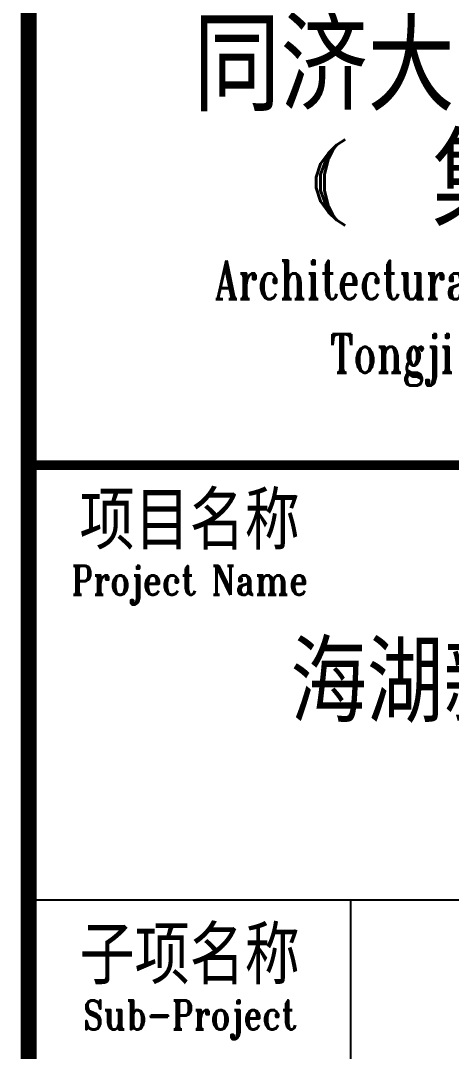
# Model space of a CAD drawing. Extents: x -1348811 to 123514, y -640545 to 749356.
# Drawn here: x -688279 to -686942, y 189366 to 192568 of the extents above; entities that cross this region are included whole.
import ezdxf
from ezdxf.enums import TextEntityAlignment as Align

# ---------------------------------------------------------------- set-up
doc = ezdxf.new("R2010")
doc.units = 0
doc.header["$LTSCALE"] = 10
doc.header["$MEASUREMENT"] = 0
doc.layers.get('0').update_dxf_attribs({"linetype": 'CONTINUOUS'})
doc.layers.add('STAIR', color=9, linetype='CONTINUOUS')
doc.layers.add('图框', color=7, linetype='CONTINUOUS')
doc.styles.add('TKZ1_tjhts.shx', font='tjromant.shx', dxfattribs={"bigfont": 'tjhts.shx'})
doc.styles.add('TKZ2_tjkts.shx', font='tjromant.shx', dxfattribs={"bigfont": 'tjkts.shx'})

# ---------------------------------------------------------------- blocks, each defined once
blk = doc.blocks.new('TJAD_TK_LOGO')
at = {"style": 'TKZ1_tjhts.shx', "width": 0.7}
for s, p in [('Architectural Design & Research Institute of', (0.6, -1.0814)), ('Tongji University (Group) Co.,Ltd.', (0.6, -1.2887))]:
    blk.add_text(s, height=0.108983, dxfattribs=at).set_placement(p, align=Align.MIDDLE_CENTER)
at = {"layer": '图框', "style": 'TKZ1_tjhts.shx'}
for s, height, p in [('同济大学建筑设计研究院', 0.258835, (0.6, -0.4754)), (' 集团 有限公司', 0.25884, (0.6594, -0.8031))]:
    blk.add_text(s, height=height, dxfattribs=at).set_placement(p, align=Align.MIDDLE_CENTER)
at = {"layer": '图框', "style": 'TKZ1_tjhts.shx', "width": 1.7}
blk.add_text('(  )', height=0.15893, dxfattribs=at).set_placement((-0.44, -0.8747))
blk = doc.blocks.new('TJAD_TK_A1')
for p, q in [((1251.379, 643.449), (1331.379, 643.449)), ((1271.379, 513.449), (1271.379, 643.449))]:
    blk.add_line(p, q)
at = {"const_width": 1}
blk.add_lwpolyline([(1251.379, 940.449), (1251.379, 366.449)], dxfattribs=at)
at = {"layer": '图框', "const_width": 0.6}
blk.add_lwpolyline([(1251.379, 670.449), (1331.379, 670.449)], dxfattribs=at)
at = {"color": 1, "xscale": 22.02171320475964, "yscale": 22.02171320475964, "zscale": 22.02171320475958}
blk.add_blockref('TJAD_TK_LOGO', (1278.166, 705.775), dxfattribs=at)
at = {"style": 'TKZ2_tjkts.shx'}
for s, p in [('项目名称', (1261.379, 666.997)), ('子项名称', (1261.379, 639.997))]:
    blk.add_text(s, height=3.6, dxfattribs=at).set_placement(p, align=Align.MIDDLE_CENTER)
at = {"style": 'TKZ2_tjkts.shx', "width": 0.8}
for s, p in [('Project Name', (1261.379, 663.297)), ('Sub-Project', (1261.379, 636.297))]:
    blk.add_text(s, height=1.8, dxfattribs=at).set_placement(p, align=Align.MIDDLE_CENTER)
blk = doc.blocks.new('TJAD_图框_A1')
at = {"layer": '图框'}
blk.add_blockref('TJAD_TK_A1', (0, 0), dxfattribs=at)
at = {"layer": '图框', "color": 6, "style": 'TKZ1_tjhts.shx'}
blk.add_text('海湖新区电力住宅小区', height=5, dxfattribs=at).set_placement((1291.379, 656.949), align=Align.MIDDLE_CENTER)

msp = doc.modelspace()

# ---------------------------------------------------------------- block references
at = {"layer": 'STAIR', "xscale": 50, "yscale": 50, "zscale": 50}
msp.add_blockref('TJAD_图框_A1', (-750823.1, 157664.6), dxfattribs=at)

doc.saveas('drawing.dxf')
